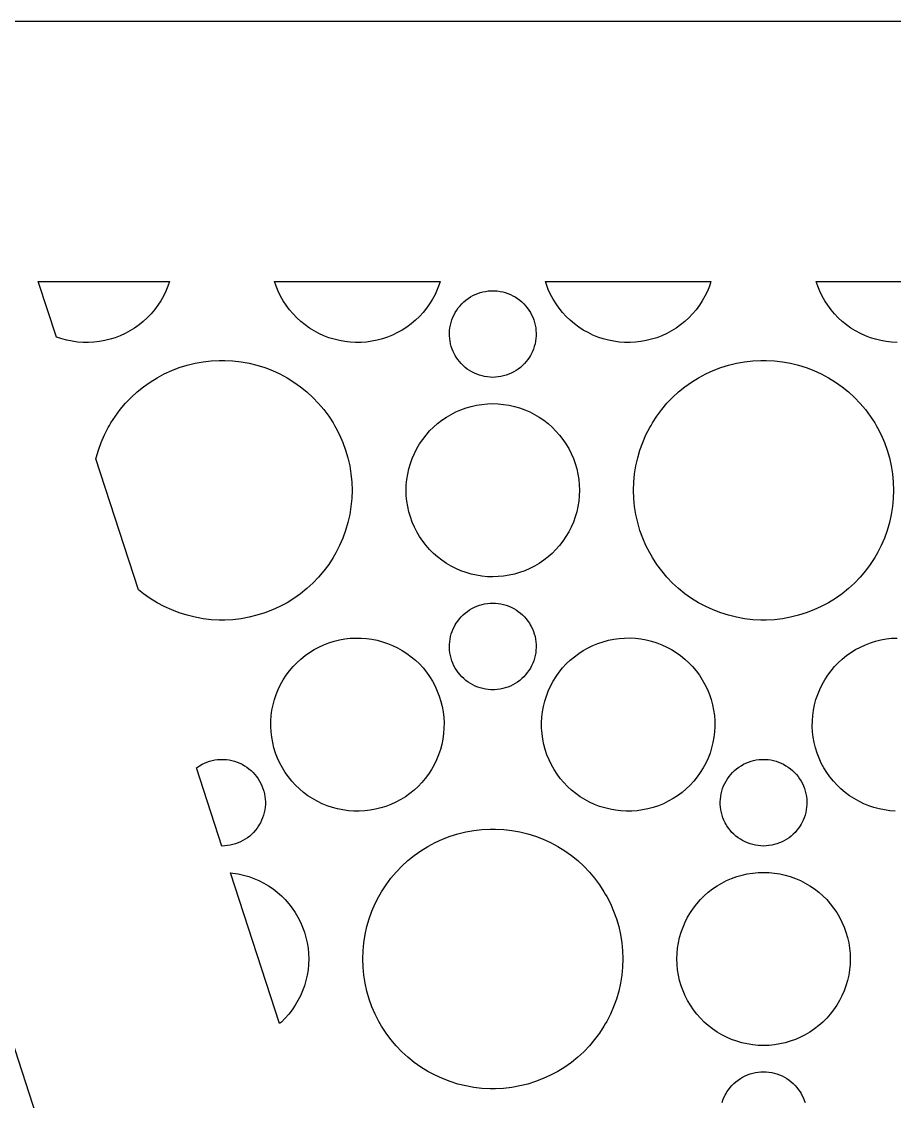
# Model space of a CAD drawing. Header units: metres. Extents: x 20 to 1108, y 20 to 485.
# Drawn here: x 113.9 to 154.19, y 200.94 to 250.83 of the extents above; entities that cross this region are included whole.
import ezdxf

# ---------------------------------------------------------------- set-up
doc = ezdxf.new("R2010")
doc.units = ezdxf.units.M

msp = doc.modelspace()

# ---------------------------------------------------------------- linework, layer by layer
for p, q in [((248.154, 250.826), (98.1544, 250.826)), ((98.1544, 250.826), (173.154, 20.0001)), ((115.507, 236.254), (114.671, 238.826)), ((114.671, 238.826), (120.728, 238.826)), ((120.653, 238.608), (120.56, 238.375)), ((120.728, 238.826), (120.653, 238.608)), ((125.655, 238.608), (125.581, 238.826)), ((125.581, 238.826), (133.226, 238.826)), ((125.749, 238.375), (125.655, 238.608)), ((133.092, 238.452), (132.988, 238.224)), ((133.182, 238.685), (133.092, 238.452)), ((133.226, 238.826), (133.182, 238.685)), ((138.127, 238.685), (138.083, 238.826)), ((138.083, 238.826), (145.728, 238.826)), ((138.217, 238.452), (138.127, 238.685)), ((138.32, 238.224), (138.217, 238.452)), ((145.653, 238.608), (145.56, 238.375)), ((145.728, 238.826), (145.653, 238.608)), ((150.655, 238.608), (150.581, 238.826)), ((150.581, 238.826), (158.226, 238.826)), ((150.749, 238.375), (150.655, 238.608)), ((120.449, 238.148), (120.326, 237.93)), ((120.56, 238.375), (120.449, 238.148)), ((125.859, 238.148), (125.749, 238.375)), ((125.983, 237.93), (125.859, 238.148)), ((132.87, 238.005), (132.735, 237.786)), ((132.988, 238.224), (132.87, 238.005)), ((134.316, 237.879), (134.411, 237.96)), ((134.411, 237.96), (134.514, 238.035)), ((134.514, 238.035), (134.619, 238.104)), ((134.619, 238.104), (134.729, 238.166)), ((134.729, 238.166), (134.84, 238.22)), ((134.84, 238.22), (134.958, 238.268)), ((134.958, 238.268), (135.077, 238.308)), ((135.077, 238.308), (135.197, 238.34)), ((135.197, 238.34), (135.32, 238.364)), ((135.32, 238.364), (135.446, 238.382)), ((135.446, 238.382), (135.57, 238.391)), ((135.57, 238.391), (135.654, 238.392)), ((135.654, 238.392), (135.738, 238.392)), ((135.738, 238.392), (135.862, 238.382)), ((135.862, 238.382), (135.988, 238.364)), ((135.988, 238.364), (136.111, 238.34)), ((136.111, 238.34), (136.232, 238.308)), ((136.232, 238.308), (136.351, 238.268)), ((136.351, 238.268), (136.469, 238.22)), ((136.469, 238.22), (136.582, 238.165)), ((136.582, 238.165), (136.69, 238.104)), ((136.69, 238.104), (136.796, 238.035)), ((136.796, 238.035), (136.898, 237.96)), ((136.898, 237.96), (136.993, 237.879)), ((138.439, 238.005), (138.32, 238.224)), ((138.573, 237.786), (138.439, 238.005)), ((145.449, 238.148), (145.326, 237.93)), ((145.56, 238.375), (145.449, 238.148)), ((150.859, 238.148), (150.749, 238.375)), ((150.983, 237.93), (150.859, 238.148)), ((120.038, 237.516), (119.878, 237.325)), ((120.19, 237.719), (120.038, 237.516)), ((120.326, 237.93), (120.19, 237.719)), ((126.119, 237.719), (125.983, 237.93)), ((126.271, 237.516), (126.119, 237.719)), ((126.431, 237.325), (126.271, 237.516)), ((132.59, 237.583), (132.432, 237.387)), ((132.735, 237.786), (132.59, 237.583)), ((133.921, 237.391), (133.989, 237.5)), ((133.989, 237.5), (134.062, 237.603)), ((134.062, 237.603), (134.141, 237.7)), ((134.141, 237.7), (134.226, 237.793)), ((134.226, 237.793), (134.316, 237.879)), ((136.993, 237.879), (137.084, 237.792)), ((137.084, 237.792), (137.168, 237.7)), ((137.168, 237.7), (137.247, 237.602)), ((137.247, 237.602), (137.319, 237.5)), ((137.319, 237.5), (137.388, 237.391)), ((138.719, 237.583), (138.573, 237.786)), ((138.877, 237.387), (138.719, 237.583)), ((145.038, 237.516), (144.878, 237.325)), ((145.19, 237.719), (145.038, 237.516)), ((145.326, 237.93), (145.19, 237.719)), ((151.119, 237.719), (150.983, 237.93)), ((151.271, 237.516), (151.119, 237.719)), ((151.431, 237.325), (151.271, 237.516)), ((119.519, 236.973), (119.322, 236.815)), ((119.704, 237.144), (119.519, 236.973)), ((119.878, 237.325), (119.704, 237.144)), ((126.605, 237.144), (126.431, 237.325)), ((126.79, 236.973), (126.605, 237.144)), ((126.986, 236.815), (126.79, 236.973)), ((132.081, 237.028), (131.89, 236.866)), ((132.263, 237.203), (132.081, 237.028)), ((132.432, 237.387), (132.263, 237.203)), ((133.728, 236.932), (133.766, 237.051)), ((133.766, 237.051), (133.811, 237.168)), ((133.811, 237.168), (133.863, 237.282)), ((133.863, 237.282), (133.921, 237.391)), ((137.388, 237.391), (137.446, 237.281)), ((137.446, 237.281), (137.498, 237.166)), ((137.498, 237.166), (137.543, 237.051)), ((137.543, 237.051), (137.581, 236.93)), ((139.046, 237.203), (138.877, 237.387)), ((139.228, 237.028), (139.046, 237.203)), ((139.419, 236.866), (139.228, 237.028)), ((144.519, 236.973), (144.322, 236.815)), ((144.704, 237.144), (144.519, 236.973)), ((144.878, 237.325), (144.704, 237.144)), ((151.605, 237.144), (151.431, 237.325)), ((151.79, 236.973), (151.605, 237.144)), ((151.986, 236.815), (151.79, 236.973)), ((118.903, 236.536), (118.685, 236.419)), ((119.118, 236.67), (118.903, 236.536)), ((119.322, 236.815), (119.118, 236.67)), ((127.191, 236.669), (126.986, 236.815)), ((127.405, 236.536), (127.191, 236.669)), ((127.624, 236.419), (127.405, 236.536)), ((131.258, 236.457), (131.031, 236.347)), ((131.476, 236.579), (131.258, 236.457)), ((131.687, 236.717), (131.476, 236.579)), ((131.89, 236.866), (131.687, 236.717)), ((133.654, 236.436), (133.661, 236.56)), ((133.661, 236.56), (133.675, 236.684)), ((133.675, 236.684), (133.697, 236.809)), ((133.697, 236.809), (133.728, 236.932)), ((137.581, 236.93), (137.611, 236.808)), ((137.611, 236.808), (137.634, 236.684)), ((137.634, 236.684), (137.648, 236.559)), ((137.648, 236.559), (137.654, 236.436)), ((139.622, 236.717), (139.419, 236.866)), ((139.833, 236.579), (139.622, 236.717)), ((140.051, 236.457), (139.833, 236.579)), ((140.277, 236.347), (140.051, 236.457)), ((143.903, 236.536), (143.685, 236.419)), ((144.118, 236.67), (143.903, 236.536)), ((144.322, 236.815), (144.118, 236.67)), ((152.191, 236.669), (151.986, 236.815)), ((152.405, 236.536), (152.191, 236.669)), ((152.624, 236.419), (152.405, 236.536)), ((115.511, 236.252), (115.507, 236.254)), ((115.75, 236.172), (115.511, 236.252)), ((115.99, 236.107), (115.75, 236.172)), ((116.237, 236.057), (115.99, 236.107)), ((116.487, 236.023), (116.237, 236.057)), ((116.736, 236.004), (116.487, 236.023)), ((116.989, 236.002), (116.736, 236.004)), ((117.239, 236.016), (116.989, 236.002)), ((117.49, 236.044), (117.239, 236.016)), ((117.735, 236.088), (117.49, 236.044)), ((117.982, 236.149), (117.735, 236.088)), ((118.222, 236.224), (117.982, 236.149)), ((118.454, 236.314), (118.222, 236.224)), ((118.685, 236.419), (118.454, 236.314)), ((127.855, 236.314), (127.624, 236.419)), ((128.087, 236.224), (127.855, 236.314)), ((128.327, 236.149), (128.087, 236.224)), ((128.573, 236.089), (128.327, 236.149)), ((128.818, 236.044), (128.573, 236.089)), ((129.069, 236.016), (128.818, 236.044)), ((129.319, 236.002), (129.069, 236.016)), ((129.572, 236.005), (129.319, 236.002)), ((129.821, 236.023), (129.572, 236.005)), ((130.071, 236.057), (129.821, 236.023)), ((130.318, 236.107), (130.071, 236.057)), ((130.559, 236.172), (130.318, 236.107)), ((130.798, 236.252), (130.559, 236.172)), ((131.031, 236.347), (130.798, 236.252)), ((133.655, 236.308), (133.654, 236.436)), ((133.665, 236.185), (133.655, 236.308)), ((133.682, 236.06), (133.665, 236.185)), ((133.706, 235.937), (133.682, 236.06)), ((137.627, 236.06), (137.603, 235.937)), ((137.644, 236.185), (137.627, 236.06)), ((137.653, 236.308), (137.644, 236.185)), ((137.654, 236.436), (137.653, 236.308)), ((140.511, 236.252), (140.277, 236.347)), ((140.75, 236.172), (140.511, 236.252)), ((140.99, 236.107), (140.75, 236.172)), ((141.237, 236.057), (140.99, 236.107)), ((141.487, 236.023), (141.237, 236.057)), ((141.736, 236.004), (141.487, 236.023)), ((141.989, 236.002), (141.736, 236.004)), ((142.239, 236.016), (141.989, 236.002)), ((142.49, 236.044), (142.239, 236.016)), ((142.735, 236.088), (142.49, 236.044)), ((142.982, 236.149), (142.735, 236.088)), ((143.222, 236.224), (142.982, 236.149)), ((143.454, 236.314), (143.222, 236.224)), ((143.685, 236.419), (143.454, 236.314)), ((152.855, 236.314), (152.624, 236.419)), ((153.087, 236.224), (152.855, 236.314)), ((153.327, 236.149), (153.087, 236.224)), ((153.573, 236.089), (153.327, 236.149)), ((153.818, 236.044), (153.573, 236.089)), ((154.069, 236.016), (153.818, 236.044)), ((154.319, 236.002), (154.069, 236.016)), ((133.739, 235.816), (133.706, 235.937)), ((133.779, 235.696), (133.739, 235.816)), ((133.826, 235.58), (133.779, 235.696)), ((133.882, 235.466), (133.826, 235.58)), ((133.923, 235.394), (133.882, 235.466)), ((137.427, 235.466), (137.387, 235.394)), ((137.483, 235.58), (137.427, 235.466)), ((137.529, 235.696), (137.483, 235.58)), ((137.569, 235.816), (137.529, 235.696)), ((137.603, 235.937), (137.569, 235.816)), ((121.181, 234.842), (121.542, 234.954)), ((121.542, 234.954), (121.906, 235.044)), ((121.906, 235.044), (122.278, 235.111)), ((122.278, 235.111), (122.653, 235.154)), ((122.653, 235.154), (123.028, 235.174)), ((123.028, 235.174), (123.154, 235.173)), ((123.154, 235.173), (123.28, 235.175)), ((123.28, 235.175), (123.656, 235.154)), ((123.656, 235.154), (124.03, 235.111)), ((124.03, 235.111), (124.402, 235.044)), ((124.402, 235.044), (124.767, 234.954)), ((124.767, 234.954), (125.128, 234.842)), ((133.965, 235.321), (133.923, 235.394)), ((134.036, 235.217), (133.965, 235.321)), ((134.113, 235.117), (134.036, 235.217)), ((134.195, 235.024), (134.113, 235.117)), ((134.284, 234.935), (134.195, 235.024)), ((137.113, 235.024), (137.025, 234.935)), ((137.195, 235.117), (137.113, 235.024)), ((137.273, 235.217), (137.195, 235.117)), ((137.344, 235.321), (137.273, 235.217)), ((137.387, 235.394), (137.344, 235.321)), ((146.181, 234.842), (146.542, 234.954)), ((146.542, 234.954), (146.906, 235.044)), ((146.906, 235.044), (147.278, 235.111)), ((147.278, 235.111), (147.653, 235.154)), ((147.653, 235.154), (148.028, 235.174)), ((148.028, 235.174), (148.154, 235.173)), ((148.154, 235.173), (148.28, 235.175)), ((148.28, 235.175), (148.656, 235.154)), ((148.656, 235.154), (149.03, 235.111)), ((149.03, 235.111), (149.402, 235.044)), ((149.402, 235.044), (149.767, 234.954)), ((149.767, 234.954), (150.128, 234.842)), ((120.155, 234.372), (120.487, 234.55)), ((120.487, 234.55), (120.83, 234.706)), ((120.83, 234.706), (121.181, 234.842)), ((125.128, 234.842), (125.479, 234.706)), ((125.479, 234.706), (125.822, 234.549)), ((125.822, 234.549), (126.153, 234.372)), ((134.379, 234.852), (134.284, 234.935)), ((134.478, 234.776), (134.379, 234.852)), ((134.583, 234.703), (134.478, 234.776)), ((134.69, 234.641), (134.583, 234.703)), ((134.802, 234.583), (134.69, 234.641)), ((134.917, 234.533), (134.802, 234.583)), ((135.037, 234.49), (134.917, 234.533)), ((135.157, 234.455), (135.037, 234.49)), ((135.278, 234.429), (135.157, 234.455)), ((136.151, 234.455), (136.03, 234.429)), ((136.272, 234.49), (136.151, 234.455)), ((136.392, 234.533), (136.272, 234.49)), ((136.507, 234.583), (136.392, 234.533)), ((136.619, 234.641), (136.507, 234.583)), ((136.726, 234.703), (136.619, 234.641)), ((136.831, 234.776), (136.726, 234.703)), ((136.93, 234.852), (136.831, 234.776)), ((137.025, 234.935), (136.93, 234.852)), ((145.155, 234.372), (145.487, 234.55)), ((145.487, 234.55), (145.83, 234.706)), ((145.83, 234.706), (146.181, 234.842)), ((150.128, 234.842), (150.479, 234.706)), ((150.479, 234.706), (150.822, 234.549)), ((150.822, 234.549), (151.153, 234.372)), ((119.233, 233.717), (119.527, 233.955)), ((119.527, 233.955), (119.834, 234.173)), ((119.834, 234.173), (120.155, 234.372)), ((126.153, 234.372), (126.475, 234.173)), ((126.475, 234.173), (126.781, 233.955)), ((126.781, 233.955), (127.075, 233.717)), ((135.404, 234.408), (135.278, 234.429)), ((135.529, 234.397), (135.404, 234.408)), ((135.654, 234.392), (135.529, 234.397)), ((135.779, 234.397), (135.654, 234.392)), ((135.904, 234.408), (135.779, 234.397)), ((136.03, 234.429), (135.904, 234.408)), ((144.233, 233.717), (144.527, 233.955)), ((144.527, 233.955), (144.834, 234.173)), ((144.834, 234.173), (145.155, 234.372)), ((151.153, 234.372), (151.475, 234.173)), ((151.475, 234.173), (151.781, 233.955)), ((151.781, 233.955), (152.075, 233.717)), ((118.696, 233.192), (118.957, 233.463)), ((118.957, 233.463), (119.233, 233.717)), ((127.075, 233.717), (127.353, 233.462)), ((127.353, 233.462), (127.613, 233.191)), ((143.696, 233.192), (143.957, 233.463)), ((143.957, 233.463), (144.233, 233.717)), ((152.075, 233.717), (152.353, 233.462)), ((152.353, 233.462), (152.613, 233.191)), ((118.453, 232.903), (118.696, 233.192)), ((127.613, 233.191), (127.856, 232.903)), ((134.181, 232.895), (134.419, 232.98)), ((134.419, 232.98), (134.66, 233.051)), ((134.66, 233.051), (134.904, 233.105)), ((134.904, 233.105), (135.153, 233.145)), ((135.153, 233.145), (135.402, 233.168)), ((135.402, 233.168), (135.654, 233.176)), ((135.654, 233.176), (135.906, 233.168)), ((135.906, 233.168), (136.155, 233.145)), ((136.155, 233.145), (136.404, 233.105)), ((136.404, 233.105), (136.649, 233.051)), ((136.649, 233.051), (136.89, 232.98)), ((136.89, 232.98), (137.128, 232.895)), ((143.453, 232.903), (143.696, 233.192)), ((152.613, 233.191), (152.856, 232.903)), ((118.023, 232.283), (118.229, 232.601)), ((118.229, 232.601), (118.453, 232.903)), ((127.856, 232.903), (128.081, 232.6)), ((128.081, 232.6), (128.286, 232.283)), ((133.304, 232.412), (133.512, 232.554)), ((133.512, 232.554), (133.727, 232.681)), ((133.727, 232.681), (133.95, 232.795)), ((133.95, 232.795), (134.181, 232.895)), ((137.128, 232.895), (137.358, 232.795)), ((137.358, 232.795), (137.582, 232.681)), ((137.582, 232.681), (137.797, 232.554)), ((137.797, 232.554), (138.007, 232.411)), ((143.023, 232.283), (143.229, 232.601)), ((143.229, 232.601), (143.453, 232.903)), ((152.856, 232.903), (153.081, 232.6)), ((153.081, 232.6), (153.286, 232.283)), ((117.726, 231.732), (117.897, 232.068)), ((117.897, 232.068), (117.961, 232.175)), ((117.961, 232.175), (118.023, 232.283)), ((128.286, 232.283), (128.348, 232.175)), ((128.348, 232.175), (128.412, 232.066)), ((128.412, 232.066), (128.583, 231.73)), ((132.738, 231.914), (132.916, 232.092)), ((132.916, 232.092), (133.104, 232.258)), ((133.104, 232.258), (133.304, 232.412)), ((138.007, 232.411), (138.205, 232.257)), ((138.205, 232.257), (138.394, 232.091)), ((138.394, 232.091), (138.571, 231.913)), ((142.726, 231.732), (142.897, 232.068)), ((142.897, 232.068), (142.961, 232.175)), ((142.961, 232.175), (143.023, 232.283)), ((153.286, 232.283), (153.348, 232.175)), ((153.348, 232.175), (153.412, 232.066)), ((153.412, 232.066), (153.583, 231.73)), ((117.576, 231.386), (117.726, 231.732)), ((128.583, 231.73), (128.733, 231.386)), ((132.276, 231.318), (132.418, 231.527)), ((132.418, 231.527), (132.573, 231.726)), ((132.573, 231.726), (132.738, 231.914)), ((138.571, 231.913), (138.736, 231.726)), ((138.736, 231.726), (138.891, 231.526)), ((138.891, 231.526), (139.032, 231.318)), ((142.576, 231.386), (142.726, 231.732)), ((153.583, 231.73), (153.733, 231.386)), ((117.343, 230.669), (117.448, 231.03)), ((117.448, 231.03), (117.576, 231.386)), ((128.733, 231.386), (128.86, 231.029)), ((128.86, 231.029), (128.966, 230.667)), ((132.035, 230.88), (132.15, 231.104)), ((132.15, 231.104), (132.276, 231.318)), ((139.032, 231.318), (139.16, 231.103)), ((139.16, 231.103), (139.275, 230.878)), ((142.343, 230.669), (142.448, 231.03)), ((142.448, 231.03), (142.576, 231.386)), ((153.733, 231.386), (153.86, 231.029)), ((153.86, 231.029), (153.966, 230.667)), ((117.334, 230.629), (117.343, 230.669)), ((119.3, 224.581), (117.334, 230.629)), ((128.966, 230.667), (129.048, 230.299)), ((131.851, 230.412), (131.936, 230.65)), ((131.936, 230.65), (132.035, 230.88)), ((139.275, 230.878), (139.373, 230.65)), ((139.373, 230.65), (139.459, 230.411)), ((142.261, 230.301), (142.343, 230.669)), ((153.966, 230.667), (154.048, 230.299)), ((129.048, 230.299), (129.107, 229.927)), ((131.726, 229.926), (131.779, 230.171)), ((131.779, 230.171), (131.851, 230.412)), ((139.459, 230.411), (139.529, 230.17)), ((139.529, 230.17), (139.584, 229.924)), ((142.202, 229.927), (142.261, 230.301)), ((154.048, 230.299), (154.107, 229.927)), ((129.107, 229.927), (129.142, 229.553)), ((129.142, 229.553), (129.154, 229.175)), ((131.662, 229.428), (131.686, 229.677)), ((131.686, 229.677), (131.726, 229.926)), ((139.584, 229.924), (139.623, 229.677)), ((139.623, 229.677), (139.647, 229.428)), ((142.154, 229.177), (142.166, 229.553)), ((142.166, 229.553), (142.202, 229.927)), ((154.107, 229.927), (154.142, 229.553)), ((154.142, 229.553), (154.154, 229.175)), ((129.154, 229.175), (129.143, 228.799)), ((131.654, 229.177), (131.662, 229.428)), ((131.662, 228.924), (131.654, 229.177)), ((139.647, 229.428), (139.654, 229.175)), ((139.654, 229.175), (139.647, 228.924)), ((142.167, 228.799), (142.154, 229.177)), ((154.154, 229.175), (154.143, 228.799)), ((129.143, 228.799), (129.107, 228.425)), ((131.686, 228.676), (131.662, 228.924)), ((131.725, 228.428), (131.686, 228.676)), ((139.623, 228.676), (139.584, 228.428)), ((139.647, 228.924), (139.623, 228.676)), ((142.202, 228.425), (142.167, 228.799)), ((154.143, 228.799), (154.107, 228.425)), ((129.048, 228.053), (128.966, 227.685)), ((129.107, 228.425), (129.048, 228.053)), ((131.779, 228.183), (131.725, 228.428)), ((131.85, 227.941), (131.779, 228.183)), ((139.529, 228.183), (139.459, 227.941)), ((139.584, 228.428), (139.529, 228.183)), ((142.261, 228.053), (142.202, 228.425)), ((142.343, 227.685), (142.261, 228.053)), ((154.048, 228.053), (153.966, 227.685)), ((154.107, 228.425), (154.048, 228.053)), ((128.966, 227.685), (128.86, 227.322)), ((131.936, 227.702), (131.85, 227.941)), ((132.034, 227.474), (131.936, 227.702)), ((132.149, 227.249), (132.034, 227.474)), ((139.275, 227.474), (139.16, 227.249)), ((139.373, 227.702), (139.275, 227.474)), ((139.459, 227.941), (139.373, 227.702)), ((142.448, 227.322), (142.343, 227.685)), ((153.966, 227.685), (153.86, 227.322)), ((128.733, 226.967), (128.583, 226.622)), ((128.86, 227.322), (128.733, 226.967)), ((132.276, 227.033), (132.149, 227.249)), ((132.418, 226.825), (132.276, 227.033)), ((139.032, 227.033), (138.891, 226.825)), ((139.16, 227.249), (139.032, 227.033)), ((142.576, 226.967), (142.448, 227.322)), ((142.726, 226.622), (142.576, 226.967)), ((153.733, 226.967), (153.583, 226.622)), ((153.86, 227.322), (153.733, 226.967)), ((128.583, 226.622), (128.412, 226.286)), ((132.572, 226.626), (132.418, 226.825)), ((132.737, 226.439), (132.572, 226.626)), ((138.736, 226.626), (138.571, 226.439)), ((138.891, 226.825), (138.736, 226.626)), ((142.897, 226.286), (142.726, 226.622)), ((153.583, 226.622), (153.412, 226.286)), ((128.286, 226.068), (128.081, 225.753)), ((128.348, 226.178), (128.286, 226.068)), ((128.412, 226.286), (128.348, 226.178)), ((132.915, 226.261), (132.737, 226.439)), ((133.104, 226.095), (132.915, 226.261)), ((133.302, 225.941), (133.104, 226.095)), ((138.205, 226.095), (138.007, 225.941)), ((138.394, 226.261), (138.205, 226.095)), ((138.571, 226.439), (138.394, 226.261)), ((142.961, 226.177), (142.897, 226.286)), ((143.023, 226.068), (142.961, 226.177)), ((143.228, 225.753), (143.023, 226.068)), ((153.286, 226.068), (153.081, 225.753)), ((153.348, 226.178), (153.286, 226.068)), ((153.412, 226.286), (153.348, 226.178)), ((128.081, 225.753), (127.856, 225.448)), ((133.512, 225.799), (133.302, 225.941)), ((133.727, 225.671), (133.512, 225.799)), ((133.95, 225.558), (133.727, 225.671)), ((134.181, 225.457), (133.95, 225.558)), ((137.358, 225.558), (137.128, 225.457)), ((137.582, 225.671), (137.358, 225.558)), ((137.797, 225.799), (137.582, 225.671)), ((138.007, 225.941), (137.797, 225.799)), ((143.453, 225.448), (143.228, 225.753)), ((153.081, 225.753), (152.856, 225.448)), ((127.613, 225.162), (127.353, 224.89)), ((127.856, 225.448), (127.613, 225.162)), ((134.419, 225.372), (134.181, 225.457)), ((134.659, 225.302), (134.419, 225.372)), ((134.904, 225.247), (134.659, 225.302)), ((135.153, 225.207), (134.904, 225.247)), ((135.402, 225.184), (135.153, 225.207)), ((135.654, 225.176), (135.402, 225.184)), ((135.906, 225.185), (135.654, 225.176)), ((136.155, 225.207), (135.906, 225.185)), ((136.404, 225.247), (136.155, 225.207)), ((136.65, 225.302), (136.404, 225.247)), ((136.89, 225.372), (136.65, 225.302)), ((137.128, 225.457), (136.89, 225.372)), ((143.695, 225.162), (143.453, 225.448)), ((143.956, 224.89), (143.695, 225.162)), ((152.613, 225.162), (152.353, 224.89)), ((152.856, 225.448), (152.613, 225.162)), ((119.527, 224.397), (119.3, 224.581)), ((127.075, 224.635), (126.781, 224.397)), ((127.353, 224.89), (127.075, 224.635)), ((144.233, 224.635), (143.956, 224.89)), ((144.527, 224.397), (144.233, 224.635)), ((152.075, 224.635), (151.781, 224.397)), ((152.353, 224.89), (152.075, 224.635)), ((119.834, 224.179), (119.527, 224.397)), ((120.155, 223.98), (119.834, 224.179)), ((120.486, 223.803), (120.155, 223.98)), ((126.153, 223.98), (125.822, 223.803)), ((126.475, 224.179), (126.153, 223.98)), ((126.781, 224.397), (126.475, 224.179)), ((144.834, 224.179), (144.527, 224.397)), ((145.155, 223.98), (144.834, 224.179)), ((145.486, 223.803), (145.155, 223.98)), ((151.153, 223.98), (150.822, 223.803)), ((151.475, 224.179), (151.153, 223.98)), ((151.781, 224.397), (151.475, 224.179)), ((120.83, 223.646), (120.486, 223.803)), ((121.181, 223.511), (120.83, 223.646)), ((121.542, 223.398), (121.181, 223.511)), ((125.128, 223.511), (124.767, 223.398)), ((125.479, 223.646), (125.128, 223.511)), ((125.822, 223.803), (125.479, 223.646)), ((134.285, 223.418), (134.379, 223.5)), ((134.379, 223.5), (134.479, 223.577)), ((134.479, 223.577), (134.583, 223.649)), ((134.583, 223.649), (134.69, 223.711)), ((134.69, 223.711), (134.802, 223.769)), ((134.802, 223.769), (134.917, 223.818)), ((134.917, 223.818), (135.037, 223.861)), ((135.037, 223.861), (135.157, 223.897)), ((135.157, 223.897), (135.278, 223.924)), ((135.278, 223.924), (135.404, 223.943)), ((135.404, 223.943), (135.529, 223.955)), ((135.529, 223.955), (135.654, 223.96)), ((135.654, 223.96), (135.779, 223.955)), ((135.779, 223.955), (135.904, 223.943)), ((135.904, 223.943), (136.03, 223.924)), ((136.03, 223.924), (136.151, 223.897)), ((136.151, 223.897), (136.272, 223.861)), ((136.272, 223.861), (136.392, 223.818)), ((136.392, 223.818), (136.507, 223.769)), ((136.507, 223.769), (136.619, 223.711)), ((136.619, 223.711), (136.726, 223.649)), ((136.726, 223.649), (136.831, 223.577)), ((136.831, 223.577), (136.93, 223.5)), ((136.93, 223.5), (137.025, 223.417)), ((145.83, 223.646), (145.486, 223.803)), ((146.181, 223.511), (145.83, 223.646)), ((146.542, 223.398), (146.181, 223.511)), ((150.128, 223.511), (149.767, 223.398)), ((150.479, 223.646), (150.128, 223.511)), ((150.822, 223.803), (150.479, 223.646)), ((121.906, 223.308), (121.542, 223.398)), ((122.278, 223.24), (121.906, 223.308)), ((122.652, 223.197), (122.278, 223.24)), ((123.028, 223.178), (122.652, 223.197)), ((123.154, 223.179), (123.028, 223.178)), ((123.28, 223.178), (123.154, 223.179)), ((123.655, 223.197), (123.28, 223.178)), ((124.03, 223.24), (123.655, 223.197)), ((124.402, 223.308), (124.03, 223.24)), ((124.767, 223.398), (124.402, 223.308)), ((133.922, 222.958), (133.966, 223.031)), ((133.966, 223.031), (134.036, 223.136)), ((134.036, 223.136), (134.114, 223.235)), ((134.114, 223.235), (134.196, 223.329)), ((134.196, 223.329), (134.285, 223.418)), ((137.025, 223.417), (137.113, 223.328)), ((137.113, 223.328), (137.195, 223.235)), ((137.195, 223.235), (137.273, 223.135)), ((137.273, 223.135), (137.344, 223.03)), ((137.344, 223.03), (137.386, 222.959)), ((146.906, 223.308), (146.542, 223.398)), ((147.278, 223.24), (146.906, 223.308)), ((147.652, 223.197), (147.278, 223.24)), ((148.028, 223.178), (147.652, 223.197)), ((148.154, 223.179), (148.028, 223.178)), ((148.28, 223.178), (148.154, 223.179)), ((148.655, 223.197), (148.28, 223.178)), ((149.03, 223.24), (148.655, 223.197)), ((149.402, 223.308), (149.03, 223.24)), ((149.767, 223.398), (149.402, 223.308)), ((133.707, 222.417), (133.739, 222.538)), ((133.739, 222.538), (133.779, 222.655)), ((133.779, 222.655), (133.827, 222.774)), ((133.827, 222.774), (133.882, 222.886)), ((133.882, 222.886), (133.922, 222.958)), ((137.386, 222.959), (137.427, 222.886)), ((137.427, 222.886), (137.483, 222.772)), ((137.483, 222.772), (137.529, 222.655)), ((137.529, 222.655), (137.569, 222.536)), ((137.569, 222.536), (137.603, 222.415)), ((127.626, 221.934), (127.855, 222.038)), ((127.855, 222.038), (128.087, 222.128)), ((128.087, 222.128), (128.327, 222.203)), ((128.327, 222.203), (128.573, 222.264)), ((128.573, 222.264), (128.818, 222.308)), ((128.818, 222.308), (129.069, 222.337)), ((129.069, 222.337), (129.319, 222.35)), ((129.319, 222.35), (129.572, 222.348)), ((129.572, 222.348), (129.821, 222.329)), ((129.821, 222.329), (130.071, 222.295)), ((130.071, 222.295), (130.318, 222.245)), ((130.318, 222.245), (130.56, 222.18)), ((130.56, 222.18), (130.798, 222.1)), ((130.798, 222.1), (131.031, 222.005)), ((131.031, 222.005), (131.258, 221.896)), ((133.654, 221.916), (133.655, 222.044)), ((133.655, 222.044), (133.665, 222.167)), ((133.665, 222.167), (133.682, 222.293)), ((133.682, 222.293), (133.707, 222.417)), ((137.603, 222.415), (137.627, 222.292)), ((137.627, 222.292), (137.644, 222.167)), ((137.644, 222.167), (137.653, 222.044)), ((137.653, 222.044), (137.654, 221.916)), ((140.051, 221.896), (140.277, 222.005)), ((140.277, 222.005), (140.511, 222.1)), ((140.511, 222.1), (140.749, 222.18)), ((140.749, 222.18), (140.99, 222.245)), ((140.99, 222.245), (141.237, 222.295)), ((141.237, 222.295), (141.487, 222.329)), ((141.487, 222.329), (141.736, 222.348)), ((141.736, 222.348), (141.989, 222.351)), ((141.989, 222.351), (142.239, 222.337)), ((142.239, 222.337), (142.49, 222.308)), ((142.49, 222.308), (142.735, 222.264)), ((142.735, 222.264), (142.982, 222.203)), ((142.982, 222.203), (143.222, 222.128)), ((143.222, 222.128), (143.454, 222.038)), ((143.454, 222.038), (143.685, 221.934)), ((152.626, 221.934), (152.855, 222.038)), ((152.855, 222.038), (153.087, 222.128)), ((153.087, 222.128), (153.327, 222.203)), ((153.327, 222.203), (153.573, 222.264)), ((153.573, 222.264), (153.818, 222.308)), ((153.818, 222.308), (154.069, 222.337)), ((154.069, 222.337), (154.319, 222.35)), ((126.79, 221.379), (126.986, 221.538)), ((126.986, 221.538), (127.191, 221.683)), ((127.191, 221.683), (127.405, 221.816)), ((127.405, 221.816), (127.626, 221.934)), ((131.258, 221.896), (131.476, 221.773)), ((131.476, 221.773), (131.687, 221.635)), ((131.687, 221.635), (131.89, 221.485)), ((131.89, 221.485), (132.081, 221.323)), ((133.661, 221.793), (133.654, 221.916)), ((133.675, 221.668), (133.661, 221.793)), ((133.697, 221.544), (133.675, 221.668)), ((133.728, 221.422), (133.697, 221.544)), ((137.611, 221.544), (137.581, 221.422)), ((137.634, 221.668), (137.611, 221.544)), ((137.648, 221.792), (137.634, 221.668)), ((137.654, 221.916), (137.648, 221.792)), ((139.228, 221.323), (139.419, 221.485)), ((139.419, 221.485), (139.623, 221.636)), ((139.623, 221.636), (139.833, 221.773)), ((139.833, 221.773), (140.051, 221.896)), ((143.685, 221.934), (143.903, 221.816)), ((143.903, 221.816), (144.118, 221.683)), ((144.118, 221.683), (144.322, 221.538)), ((144.322, 221.538), (144.519, 221.379)), ((151.79, 221.379), (151.986, 221.538)), ((151.986, 221.538), (152.191, 221.683)), ((152.191, 221.683), (152.405, 221.816)), ((152.405, 221.816), (152.626, 221.934)), ((126.271, 220.836), (126.432, 221.028)), ((126.432, 221.028), (126.606, 221.21)), ((126.606, 221.21), (126.79, 221.379)), ((132.081, 221.323), (132.263, 221.15)), ((132.263, 221.15), (132.432, 220.965)), ((133.766, 221.301), (133.728, 221.422)), ((133.811, 221.186), (133.766, 221.301)), ((133.862, 221.07), (133.811, 221.186)), ((133.922, 220.958), (133.862, 221.07)), ((137.446, 221.07), (137.387, 220.958)), ((137.498, 221.186), (137.446, 221.07)), ((137.543, 221.301), (137.498, 221.186)), ((137.581, 221.422), (137.543, 221.301)), ((138.877, 220.965), (139.047, 221.151)), ((139.047, 221.151), (139.228, 221.323)), ((144.519, 221.379), (144.704, 221.208)), ((144.704, 221.208), (144.878, 221.027)), ((144.878, 221.027), (145.038, 220.836)), ((151.271, 220.836), (151.432, 221.028)), ((151.432, 221.028), (151.606, 221.21)), ((151.606, 221.21), (151.79, 221.379)), ((125.983, 220.422), (126.12, 220.634)), ((126.12, 220.634), (126.271, 220.836)), ((132.432, 220.965), (132.59, 220.77)), ((132.59, 220.77), (132.735, 220.566)), ((132.735, 220.566), (132.869, 220.35)), ((133.989, 220.852), (133.922, 220.958)), ((134.062, 220.75), (133.989, 220.852)), ((134.141, 220.651), (134.062, 220.75)), ((134.225, 220.56), (134.141, 220.651)), ((134.316, 220.473), (134.225, 220.56)), ((137.084, 220.56), (136.993, 220.473)), ((137.168, 220.651), (137.084, 220.56)), ((137.247, 220.75), (137.168, 220.651)), ((137.319, 220.852), (137.247, 220.75)), ((137.387, 220.958), (137.319, 220.852)), ((138.44, 220.35), (138.573, 220.566)), ((138.573, 220.566), (138.719, 220.771)), ((138.719, 220.771), (138.877, 220.965)), ((145.038, 220.836), (145.19, 220.633)), ((145.19, 220.633), (145.326, 220.422)), ((150.983, 220.422), (151.12, 220.634)), ((151.12, 220.634), (151.271, 220.836)), ((125.75, 219.979), (125.859, 220.204)), ((125.859, 220.204), (125.983, 220.422)), ((132.869, 220.35), (132.988, 220.128)), ((132.988, 220.128), (133.092, 219.9)), ((134.411, 220.392), (134.316, 220.473)), ((134.513, 220.317), (134.411, 220.392)), ((134.619, 220.248), (134.513, 220.317)), ((134.727, 220.187), (134.619, 220.248)), ((134.84, 220.132), (134.727, 220.187)), ((134.958, 220.084), (134.84, 220.132)), ((135.077, 220.044), (134.958, 220.084)), ((135.197, 220.012), (135.077, 220.044)), ((135.32, 219.986), (135.197, 220.012)), ((135.446, 219.97), (135.32, 219.986)), ((135.988, 219.986), (135.862, 219.97)), ((136.111, 220.012), (135.988, 219.986)), ((136.232, 220.044), (136.111, 220.012)), ((136.351, 220.084), (136.232, 220.044)), ((136.469, 220.132), (136.351, 220.084)), ((136.582, 220.187), (136.469, 220.132)), ((136.69, 220.248), (136.582, 220.187)), ((136.796, 220.317), (136.69, 220.248)), ((136.898, 220.392), (136.796, 220.317)), ((136.993, 220.473), (136.898, 220.392)), ((138.217, 219.901), (138.321, 220.129)), ((138.321, 220.129), (138.44, 220.35)), ((145.326, 220.422), (145.449, 220.204)), ((145.449, 220.204), (145.56, 219.978)), ((150.75, 219.979), (150.859, 220.204)), ((150.859, 220.204), (150.983, 220.422)), ((125.51, 219.265), (125.575, 219.508)), ((125.575, 219.508), (125.655, 219.745)), ((125.655, 219.745), (125.75, 219.979)), ((133.092, 219.9), (133.182, 219.667)), ((133.182, 219.667), (133.257, 219.425)), ((135.57, 219.96), (135.446, 219.97)), ((135.738, 219.96), (135.57, 219.96)), ((135.862, 219.97), (135.738, 219.96)), ((138.052, 219.427), (138.127, 219.667)), ((138.127, 219.667), (138.217, 219.901)), ((145.56, 219.978), (145.653, 219.745)), ((145.653, 219.745), (145.734, 219.507)), ((145.734, 219.507), (145.799, 219.264)), ((150.51, 219.265), (150.575, 219.508)), ((150.575, 219.508), (150.655, 219.745)), ((150.655, 219.745), (150.75, 219.979)), ((125.426, 218.769), (125.46, 219.019)), ((125.46, 219.019), (125.51, 219.265)), ((133.257, 219.425), (133.317, 219.181)), ((133.317, 219.181), (133.362, 218.934)), ((137.947, 218.936), (137.991, 219.181)), ((137.991, 219.181), (138.052, 219.427)), ((145.799, 219.264), (145.849, 219.018)), ((145.849, 219.018), (145.883, 218.769)), ((150.426, 218.769), (150.46, 219.019)), ((150.46, 219.019), (150.51, 219.265)), ((125.405, 218.267), (125.407, 218.52)), ((125.407, 218.52), (125.426, 218.769)), ((133.362, 218.934), (133.391, 218.684)), ((133.391, 218.684), (133.403, 218.435)), ((137.904, 218.435), (137.918, 218.686)), ((137.918, 218.686), (137.947, 218.936)), ((145.883, 218.769), (145.901, 218.52)), ((145.901, 218.52), (145.904, 218.267)), ((150.405, 218.267), (150.407, 218.52)), ((150.407, 218.52), (150.426, 218.769)), ((125.418, 218.017), (125.405, 218.267)), ((125.446, 217.768), (125.418, 218.017)), ((133.401, 218.182), (133.383, 217.933)), ((133.403, 218.435), (133.401, 218.182)), ((137.907, 218.182), (137.904, 218.435)), ((137.926, 217.933), (137.907, 218.182)), ((145.891, 218.017), (145.862, 217.768)), ((145.904, 218.267), (145.891, 218.017)), ((150.418, 218.017), (150.405, 218.267)), ((150.446, 217.768), (150.418, 218.017)), ((125.491, 217.521), (125.446, 217.768)), ((125.552, 217.276), (125.491, 217.521)), ((133.349, 217.684), (133.299, 217.438)), ((133.383, 217.933), (133.349, 217.684)), ((137.96, 217.684), (137.926, 217.933)), ((138.01, 217.438), (137.96, 217.684)), ((145.817, 217.521), (145.757, 217.276)), ((145.862, 217.768), (145.817, 217.521)), ((150.491, 217.521), (150.446, 217.768)), ((150.552, 217.276), (150.491, 217.521)), ((125.627, 217.034), (125.552, 217.276)), ((125.717, 216.802), (125.627, 217.034)), ((133.234, 217.194), (133.153, 216.956)), ((133.299, 217.438), (133.234, 217.194)), ((138.074, 217.194), (138.01, 217.438)), ((138.155, 216.956), (138.074, 217.194)), ((145.682, 217.034), (145.592, 216.802)), ((145.757, 217.276), (145.682, 217.034)), ((150.627, 217.034), (150.552, 217.276)), ((150.717, 216.802), (150.627, 217.034)), ((122.119, 216.453), (122.229, 216.516)), ((122.229, 216.516), (122.34, 216.569)), ((122.34, 216.569), (122.458, 216.617)), ((122.458, 216.617), (122.577, 216.657)), ((122.577, 216.657), (122.697, 216.69)), ((122.697, 216.69), (122.82, 216.715)), ((122.82, 216.715), (122.946, 216.732)), ((122.946, 216.732), (123.07, 216.74)), ((123.07, 216.74), (123.154, 216.741)), ((123.154, 216.741), (123.238, 216.741)), ((123.238, 216.741), (123.362, 216.732)), ((123.362, 216.732), (123.488, 216.715)), ((123.488, 216.715), (123.611, 216.69)), ((123.611, 216.69), (123.732, 216.657)), ((123.732, 216.657), (123.851, 216.617)), ((123.851, 216.617), (123.969, 216.569)), ((123.969, 216.569), (124.082, 216.515)), ((124.082, 216.515), (124.19, 216.453)), ((125.82, 216.573), (125.717, 216.802)), ((125.94, 216.352), (125.82, 216.573)), ((132.949, 216.496), (132.826, 216.278)), ((133.06, 216.724), (132.949, 216.496)), ((133.153, 216.956), (133.06, 216.724)), ((138.249, 216.724), (138.155, 216.956)), ((138.359, 216.496), (138.249, 216.724)), ((138.483, 216.278), (138.359, 216.496)), ((145.488, 216.573), (145.369, 216.352)), ((145.592, 216.802), (145.488, 216.573)), ((147.119, 216.453), (147.229, 216.516)), ((147.229, 216.516), (147.34, 216.569)), ((147.34, 216.569), (147.458, 216.617)), ((147.458, 216.617), (147.577, 216.657)), ((147.577, 216.657), (147.697, 216.69)), ((147.697, 216.69), (147.82, 216.715)), ((147.82, 216.715), (147.946, 216.732)), ((147.946, 216.732), (148.07, 216.74)), ((148.07, 216.74), (148.154, 216.741)), ((148.154, 216.741), (148.238, 216.741)), ((148.238, 216.741), (148.362, 216.732)), ((148.362, 216.732), (148.488, 216.715)), ((148.488, 216.715), (148.611, 216.69)), ((148.611, 216.69), (148.732, 216.657)), ((148.732, 216.657), (148.851, 216.617)), ((148.851, 216.617), (148.969, 216.569)), ((148.969, 216.569), (149.082, 216.515)), ((149.082, 216.515), (149.19, 216.453)), ((150.82, 216.573), (150.717, 216.802)), ((150.94, 216.352), (150.82, 216.573)), ((121.973, 216.355), (122.014, 216.385)), ((123.147, 212.741), (121.973, 216.355)), ((122.014, 216.385), (122.119, 216.453)), ((124.19, 216.453), (124.296, 216.385)), ((124.296, 216.385), (124.398, 216.31)), ((124.398, 216.31), (124.493, 216.229)), ((124.493, 216.229), (124.584, 216.142)), ((124.584, 216.142), (124.668, 216.05)), ((124.668, 216.05), (124.747, 215.951)), ((126.073, 216.136), (125.94, 216.352)), ((126.219, 215.932), (126.073, 216.136)), ((132.69, 216.068), (132.538, 215.865)), ((132.826, 216.278), (132.69, 216.068)), ((138.619, 216.068), (138.483, 216.278)), ((138.771, 215.865), (138.619, 216.068)), ((145.235, 216.136), (145.09, 215.932)), ((145.369, 216.352), (145.235, 216.136)), ((146.562, 215.952), (146.641, 216.05)), ((146.641, 216.05), (146.726, 216.143)), ((146.726, 216.143), (146.816, 216.229)), ((146.816, 216.229), (146.911, 216.31)), ((146.911, 216.31), (147.014, 216.385)), ((147.014, 216.385), (147.119, 216.453)), ((149.19, 216.453), (149.296, 216.385)), ((149.296, 216.385), (149.398, 216.31)), ((149.398, 216.31), (149.493, 216.229)), ((149.493, 216.229), (149.584, 216.142)), ((149.584, 216.142), (149.668, 216.05)), ((149.668, 216.05), (149.747, 215.951)), ((151.073, 216.136), (150.94, 216.352)), ((151.219, 215.932), (151.073, 216.136)), ((124.747, 215.951), (124.819, 215.85)), ((124.819, 215.85), (124.887, 215.743)), ((124.887, 215.743), (124.946, 215.63)), ((124.946, 215.63), (124.998, 215.516)), ((124.998, 215.516), (125.043, 215.401)), ((126.377, 215.736), (126.219, 215.932)), ((126.546, 215.552), (126.377, 215.736)), ((126.728, 215.378), (126.546, 215.552)), ((132.378, 215.674), (132.204, 215.492)), ((132.538, 215.865), (132.378, 215.674)), ((138.931, 215.674), (138.771, 215.865)), ((139.105, 215.492), (138.931, 215.674)), ((144.763, 215.552), (144.581, 215.378)), ((144.932, 215.736), (144.763, 215.552)), ((145.09, 215.932), (144.932, 215.736)), ((146.266, 215.401), (146.311, 215.517)), ((146.311, 215.517), (146.363, 215.632)), ((146.363, 215.632), (146.422, 215.743)), ((146.422, 215.743), (146.489, 215.85)), ((146.489, 215.85), (146.562, 215.952)), ((149.747, 215.951), (149.819, 215.85)), ((149.819, 215.85), (149.887, 215.743)), ((149.887, 215.743), (149.946, 215.63)), ((149.946, 215.63), (149.998, 215.516)), ((149.998, 215.516), (150.043, 215.401)), ((151.377, 215.736), (151.219, 215.932)), ((151.546, 215.552), (151.377, 215.736)), ((151.728, 215.378), (151.546, 215.552)), ((125.043, 215.401), (125.081, 215.279)), ((125.081, 215.279), (125.111, 215.157)), ((125.111, 215.157), (125.134, 215.033)), ((125.134, 215.033), (125.148, 214.908)), ((126.919, 215.216), (126.728, 215.378)), ((127.122, 215.067), (126.919, 215.216)), ((127.333, 214.929), (127.122, 215.067)), ((131.618, 215.019), (131.403, 214.886)), ((131.822, 215.163), (131.618, 215.019)), ((132.019, 215.322), (131.822, 215.163)), ((132.204, 215.492), (132.019, 215.322)), ((139.29, 215.322), (139.105, 215.492)), ((139.486, 215.163), (139.29, 215.322)), ((139.691, 215.019), (139.486, 215.163)), ((139.905, 214.886), (139.691, 215.019)), ((144.187, 215.067), (143.976, 214.929)), ((144.39, 215.216), (144.187, 215.067)), ((144.581, 215.378), (144.39, 215.216)), ((146.161, 214.908), (146.175, 215.033)), ((146.175, 215.033), (146.197, 215.158)), ((146.197, 215.158), (146.228, 215.28)), ((146.228, 215.28), (146.266, 215.401)), ((150.043, 215.401), (150.081, 215.279)), ((150.081, 215.279), (150.111, 215.157)), ((150.111, 215.157), (150.134, 215.033)), ((150.134, 215.033), (150.148, 214.908)), ((151.919, 215.216), (151.728, 215.378)), ((152.122, 215.067), (151.919, 215.216)), ((152.333, 214.929), (152.122, 215.067)), ((125.144, 214.533), (125.127, 214.409)), ((125.153, 214.657), (125.144, 214.533)), ((125.148, 214.908), (125.154, 214.784)), ((125.154, 214.784), (125.153, 214.657)), ((127.551, 214.806), (127.333, 214.929)), ((127.777, 214.696), (127.551, 214.806)), ((128.011, 214.601), (127.777, 214.696)), ((128.25, 214.521), (128.011, 214.601)), ((128.49, 214.456), (128.25, 214.521)), ((130.482, 214.498), (130.235, 214.438)), ((130.722, 214.573), (130.482, 214.498)), ((130.954, 214.662), (130.722, 214.573)), ((131.185, 214.768), (130.954, 214.662)), ((131.403, 214.886), (131.185, 214.768)), ((140.124, 214.768), (139.905, 214.886)), ((140.355, 214.662), (140.124, 214.768)), ((140.587, 214.573), (140.355, 214.662)), ((140.827, 214.498), (140.587, 214.573)), ((141.073, 214.438), (140.827, 214.498)), ((143.059, 214.521), (142.818, 214.456)), ((143.298, 214.601), (143.059, 214.521)), ((143.531, 214.696), (143.298, 214.601)), ((143.758, 214.806), (143.531, 214.696)), ((143.976, 214.929), (143.758, 214.806)), ((146.154, 214.784), (146.161, 214.908)), ((146.155, 214.657), (146.154, 214.784)), ((146.165, 214.533), (146.155, 214.657)), ((146.182, 214.409), (146.165, 214.533)), ((150.144, 214.533), (150.127, 214.409)), ((150.153, 214.657), (150.144, 214.533)), ((150.148, 214.908), (150.154, 214.784)), ((150.154, 214.784), (150.153, 214.657)), ((152.551, 214.806), (152.333, 214.929)), ((152.777, 214.696), (152.551, 214.806)), ((153.011, 214.601), (152.777, 214.696)), ((153.25, 214.521), (153.011, 214.601)), ((153.49, 214.456), (153.25, 214.521)), ((125.029, 214.046), (124.983, 213.93)), ((125.069, 214.165), (125.029, 214.046)), ((125.103, 214.286), (125.069, 214.165)), ((125.127, 214.409), (125.103, 214.286)), ((128.737, 214.406), (128.49, 214.456)), ((128.987, 214.372), (128.737, 214.406)), ((129.236, 214.354), (128.987, 214.372)), ((129.489, 214.352), (129.236, 214.354)), ((129.739, 214.364), (129.489, 214.352)), ((129.99, 214.394), (129.739, 214.364)), ((130.235, 214.438), (129.99, 214.394)), ((141.318, 214.394), (141.073, 214.438)), ((141.569, 214.364), (141.318, 214.394)), ((141.819, 214.351), (141.569, 214.364)), ((142.072, 214.354), (141.819, 214.351)), ((142.321, 214.372), (142.072, 214.354)), ((142.571, 214.406), (142.321, 214.372)), ((142.818, 214.456), (142.571, 214.406)), ((146.206, 214.286), (146.182, 214.409)), ((146.239, 214.165), (146.206, 214.286)), ((146.279, 214.046), (146.239, 214.165)), ((146.326, 213.93), (146.279, 214.046)), ((150.029, 214.046), (149.983, 213.93)), ((150.069, 214.165), (150.029, 214.046)), ((150.103, 214.286), (150.069, 214.165)), ((150.127, 214.409), (150.103, 214.286)), ((153.737, 214.406), (153.49, 214.456)), ((153.987, 214.372), (153.737, 214.406)), ((154.236, 214.354), (153.987, 214.372)), ((124.773, 213.567), (124.695, 213.466)), ((124.844, 213.671), (124.773, 213.567)), ((124.887, 213.743), (124.844, 213.671)), ((124.927, 213.815), (124.887, 213.743)), ((124.983, 213.93), (124.927, 213.815)), ((134.778, 213.461), (135.153, 213.504)), ((135.153, 213.504), (135.528, 213.524)), ((135.528, 213.524), (135.654, 213.523)), ((135.654, 213.523), (135.78, 213.524)), ((135.78, 213.524), (136.156, 213.504)), ((136.156, 213.504), (136.53, 213.461)), ((146.382, 213.815), (146.326, 213.93)), ((146.423, 213.742), (146.382, 213.815)), ((146.465, 213.671), (146.423, 213.742)), ((146.536, 213.567), (146.465, 213.671)), ((146.613, 213.466), (146.536, 213.567)), ((149.773, 213.567), (149.695, 213.466)), ((149.844, 213.671), (149.773, 213.567)), ((149.887, 213.743), (149.844, 213.671)), ((149.927, 213.815), (149.887, 213.743)), ((149.983, 213.93), (149.927, 213.815)), ((124.226, 213.053), (124.119, 212.989)), ((124.331, 213.124), (124.226, 213.053)), ((124.43, 213.201), (124.331, 213.124)), ((124.525, 213.284), (124.43, 213.201)), ((124.613, 213.373), (124.525, 213.284)), ((124.695, 213.466), (124.613, 213.373)), ((132.987, 212.9), (133.33, 213.056)), ((133.33, 213.056), (133.681, 213.191)), ((133.681, 213.191), (134.042, 213.304)), ((134.042, 213.304), (134.406, 213.394)), ((134.406, 213.394), (134.778, 213.461)), ((136.53, 213.461), (136.902, 213.394)), ((136.902, 213.394), (137.267, 213.304)), ((137.267, 213.304), (137.628, 213.191)), ((137.628, 213.191), (137.979, 213.056)), ((137.979, 213.056), (138.322, 212.899)), ((146.695, 213.373), (146.613, 213.466)), ((146.784, 213.284), (146.695, 213.373)), ((146.879, 213.201), (146.784, 213.284)), ((146.978, 213.124), (146.879, 213.201)), ((147.083, 213.053), (146.978, 213.124)), ((147.19, 212.989), (147.083, 213.053)), ((149.226, 213.053), (149.119, 212.989)), ((149.331, 213.124), (149.226, 213.053)), ((149.43, 213.201), (149.331, 213.124)), ((149.525, 213.284), (149.43, 213.201)), ((149.613, 213.373), (149.525, 213.284)), ((149.695, 213.466), (149.613, 213.373)), ((123.154, 212.741), (123.147, 212.741)), ((123.279, 212.746), (123.154, 212.741)), ((123.404, 212.758), (123.279, 212.746)), ((123.53, 212.777), (123.404, 212.758)), ((123.651, 212.805), (123.53, 212.777)), ((123.772, 212.84), (123.651, 212.805)), ((123.892, 212.883), (123.772, 212.84)), ((124.007, 212.933), (123.892, 212.883)), ((124.119, 212.989), (124.007, 212.933)), ((132.027, 212.304), (132.334, 212.523)), ((132.334, 212.523), (132.655, 212.721)), ((132.655, 212.721), (132.987, 212.9)), ((138.322, 212.899), (138.653, 212.721)), ((138.653, 212.721), (138.975, 212.523)), ((138.975, 212.523), (139.281, 212.304)), ((147.302, 212.933), (147.19, 212.989)), ((147.417, 212.883), (147.302, 212.933)), ((147.537, 212.84), (147.417, 212.883)), ((147.657, 212.805), (147.537, 212.84)), ((147.778, 212.777), (147.657, 212.805)), ((147.904, 212.758), (147.778, 212.777)), ((148.029, 212.746), (147.904, 212.758)), ((148.154, 212.741), (148.029, 212.746)), ((148.279, 212.746), (148.154, 212.741)), ((148.404, 212.758), (148.279, 212.746)), ((148.53, 212.777), (148.404, 212.758)), ((148.651, 212.805), (148.53, 212.777)), ((148.772, 212.84), (148.651, 212.805)), ((148.892, 212.883), (148.772, 212.84)), ((149.007, 212.933), (148.892, 212.883)), ((149.119, 212.989), (149.007, 212.933)), ((131.457, 211.813), (131.733, 212.067)), ((131.733, 212.067), (132.027, 212.304)), ((139.281, 212.304), (139.575, 212.067)), ((139.575, 212.067), (139.853, 211.812)), ((123.549, 211.504), (123.655, 211.493)), ((125.812, 204.538), (123.549, 211.504)), ((130.953, 211.253), (131.196, 211.54)), ((131.196, 211.54), (131.457, 211.813)), ((139.853, 211.812), (140.113, 211.539)), ((140.113, 211.539), (140.356, 211.253)), ((147.653, 211.493), (147.902, 211.517)), ((147.902, 211.517), (148.154, 211.525)), ((148.154, 211.525), (148.406, 211.518)), ((148.406, 211.518), (148.655, 211.493)), ((123.655, 211.493), (123.904, 211.454)), ((123.904, 211.454), (124.149, 211.4)), ((124.149, 211.4), (124.39, 211.329)), ((124.39, 211.329), (124.628, 211.244)), ((124.628, 211.244), (124.858, 211.144)), ((124.858, 211.144), (125.082, 211.029)), ((125.082, 211.029), (125.297, 210.902)), ((130.729, 210.949), (130.953, 211.253)), ((140.356, 211.253), (140.581, 210.948)), ((146.012, 210.902), (146.227, 211.029)), ((146.227, 211.029), (146.45, 211.144)), ((146.45, 211.144), (146.681, 211.244)), ((146.681, 211.244), (146.919, 211.329)), ((146.919, 211.329), (147.16, 211.4)), ((147.16, 211.4), (147.404, 211.454)), ((147.404, 211.454), (147.653, 211.493)), ((148.655, 211.493), (148.904, 211.454)), ((148.904, 211.454), (149.149, 211.4)), ((149.149, 211.4), (149.39, 211.329)), ((149.39, 211.329), (149.628, 211.244)), ((149.628, 211.244), (149.858, 211.144)), ((149.858, 211.144), (150.082, 211.029)), ((150.082, 211.029), (150.297, 210.902)), ((125.297, 210.902), (125.507, 210.761)), ((125.507, 210.761), (125.705, 210.607)), ((125.705, 210.607), (125.894, 210.441)), ((130.397, 210.416), (130.461, 210.524)), ((130.461, 210.524), (130.523, 210.632)), ((130.523, 210.632), (130.729, 210.949)), ((140.581, 210.948), (140.786, 210.632)), ((140.786, 210.632), (140.848, 210.524)), ((140.848, 210.524), (140.912, 210.415)), ((145.416, 210.442), (145.604, 210.607)), ((145.604, 210.607), (145.804, 210.762)), ((145.804, 210.762), (146.012, 210.902)), ((150.297, 210.902), (150.507, 210.761)), ((150.507, 210.761), (150.705, 210.607)), ((150.705, 210.607), (150.894, 210.441)), ((125.894, 210.441), (126.071, 210.263)), ((126.071, 210.263), (126.236, 210.075)), ((126.236, 210.075), (126.391, 209.876)), ((130.076, 209.734), (130.226, 210.08)), ((130.226, 210.08), (130.397, 210.416)), ((140.912, 210.415), (141.083, 210.079)), ((141.083, 210.079), (141.233, 209.734)), ((144.918, 209.877), (145.073, 210.075)), ((145.073, 210.075), (145.238, 210.264)), ((145.238, 210.264), (145.416, 210.442)), ((150.894, 210.441), (151.071, 210.263)), ((151.071, 210.263), (151.236, 210.075)), ((151.236, 210.075), (151.391, 209.876)), ((126.391, 209.876), (126.532, 209.667)), ((126.532, 209.667), (126.66, 209.451)), ((129.948, 209.38), (130.076, 209.734)), ((141.233, 209.734), (141.36, 209.378)), ((144.65, 209.453), (144.776, 209.667)), ((144.776, 209.667), (144.918, 209.877)), ((151.391, 209.876), (151.532, 209.667)), ((151.532, 209.667), (151.66, 209.451)), ((126.66, 209.451), (126.775, 209.228)), ((126.775, 209.228), (126.873, 208.998)), ((129.761, 208.651), (129.843, 209.018)), ((129.843, 209.018), (129.948, 209.38)), ((141.36, 209.378), (141.466, 209.017)), ((141.466, 209.017), (141.548, 208.649)), ((144.436, 208.998), (144.535, 209.229)), ((144.535, 209.229), (144.65, 209.453)), ((151.66, 209.451), (151.775, 209.228)), ((151.775, 209.228), (151.873, 208.998)), ((126.873, 208.998), (126.959, 208.761)), ((126.959, 208.761), (127.029, 208.519)), ((127.029, 208.519), (127.084, 208.274)), ((129.702, 208.276), (129.761, 208.651)), ((141.548, 208.649), (141.607, 208.276)), ((144.226, 208.276), (144.279, 208.521)), ((144.279, 208.521), (144.351, 208.762)), ((144.351, 208.762), (144.436, 208.998)), ((151.873, 208.998), (151.959, 208.761)), ((151.959, 208.761), (152.029, 208.519)), ((152.029, 208.519), (152.084, 208.274)), ((127.084, 208.274), (127.123, 208.026)), ((127.123, 208.026), (127.147, 207.777)), ((129.666, 207.902), (129.702, 208.276)), ((141.607, 208.276), (141.642, 207.902)), ((144.162, 207.777), (144.186, 208.026)), ((144.186, 208.026), (144.226, 208.276)), ((152.084, 208.274), (152.123, 208.026)), ((152.123, 208.026), (152.147, 207.777)), ((127.147, 207.777), (127.154, 207.525)), ((127.154, 207.525), (127.147, 207.274)), ((129.654, 207.526), (129.666, 207.902)), ((129.667, 207.148), (129.654, 207.526)), ((141.642, 207.902), (141.654, 207.525)), ((141.654, 207.525), (141.643, 207.148)), ((144.154, 207.526), (144.162, 207.777)), ((144.162, 207.274), (144.154, 207.526)), ((152.147, 207.777), (152.154, 207.525)), ((152.154, 207.525), (152.147, 207.274)), ((127.123, 207.025), (127.084, 206.776)), ((127.147, 207.274), (127.123, 207.025)), ((129.702, 206.775), (129.667, 207.148)), ((141.643, 207.148), (141.607, 206.775)), ((144.186, 207.025), (144.162, 207.274)), ((144.225, 206.776), (144.186, 207.025)), ((152.123, 207.025), (152.084, 206.776)), ((152.147, 207.274), (152.123, 207.025)), ((127.029, 206.531), (126.959, 206.29)), ((127.084, 206.776), (127.029, 206.531)), ((129.761, 206.401), (129.702, 206.775)), ((141.607, 206.775), (141.548, 206.401)), ((144.279, 206.531), (144.225, 206.776)), ((144.35, 206.29), (144.279, 206.531)), ((152.029, 206.531), (151.959, 206.29)), ((152.084, 206.776), (152.029, 206.531)), ((126.873, 206.052), (126.775, 205.823)), ((126.959, 206.29), (126.873, 206.052)), ((129.843, 206.034), (129.761, 206.401)), ((129.948, 205.672), (129.843, 206.034)), ((141.466, 206.034), (141.36, 205.672)), ((141.548, 206.401), (141.466, 206.034)), ((144.436, 206.052), (144.35, 206.29)), ((144.534, 205.823), (144.436, 206.052)), ((151.873, 206.052), (151.775, 205.823)), ((151.959, 206.29), (151.873, 206.052)), ((126.66, 205.599), (126.532, 205.383)), ((126.775, 205.823), (126.66, 205.599)), ((130.076, 205.316), (129.948, 205.672)), ((141.36, 205.672), (141.233, 205.316)), ((144.649, 205.599), (144.534, 205.823)), ((144.776, 205.383), (144.649, 205.599)), ((151.66, 205.599), (151.532, 205.383)), ((151.775, 205.823), (151.66, 205.599)), ((126.391, 205.175), (126.236, 204.975)), ((126.532, 205.383), (126.391, 205.175)), ((130.226, 204.972), (130.076, 205.316)), ((141.233, 205.316), (141.083, 204.972)), ((144.918, 205.175), (144.776, 205.383)), ((145.072, 204.975), (144.918, 205.175)), ((151.391, 205.175), (151.236, 204.975)), ((151.532, 205.383), (151.391, 205.175)), ((125.894, 204.61), (125.812, 204.538)), ((126.071, 204.788), (125.894, 204.61)), ((126.236, 204.975), (126.071, 204.788)), ((130.397, 204.635), (130.226, 204.972)), ((130.461, 204.526), (130.397, 204.635)), ((130.523, 204.418), (130.461, 204.526)), ((140.848, 204.527), (140.786, 204.418)), ((140.912, 204.635), (140.848, 204.527)), ((141.083, 204.972), (140.912, 204.635)), ((145.237, 204.788), (145.072, 204.975)), ((145.415, 204.61), (145.237, 204.788)), ((145.604, 204.444), (145.415, 204.61)), ((150.894, 204.61), (150.705, 204.444)), ((151.071, 204.788), (150.894, 204.61)), ((151.236, 204.975), (151.071, 204.788)), ((130.728, 204.102), (130.523, 204.418)), ((130.953, 203.798), (130.728, 204.102)), ((140.581, 204.102), (140.356, 203.798)), ((140.786, 204.418), (140.581, 204.102)), ((145.802, 204.29), (145.604, 204.444)), ((146.012, 204.148), (145.802, 204.29)), ((146.227, 204.021), (146.012, 204.148)), ((146.45, 203.906), (146.227, 204.021)), ((150.082, 204.021), (149.858, 203.906)), ((150.297, 204.148), (150.082, 204.021)), ((150.507, 204.29), (150.297, 204.148)), ((150.705, 204.444), (150.507, 204.29)), ((131.195, 203.511), (130.953, 203.798)), ((140.356, 203.798), (140.113, 203.511)), ((146.681, 203.807), (146.45, 203.906)), ((146.919, 203.721), (146.681, 203.807)), ((147.159, 203.651), (146.919, 203.721)), ((147.404, 203.597), (147.159, 203.651)), ((147.653, 203.557), (147.404, 203.597)), ((147.902, 203.533), (147.653, 203.557)), ((148.154, 203.526), (147.902, 203.533)), ((148.406, 203.533), (148.154, 203.526)), ((148.655, 203.557), (148.406, 203.533)), ((148.904, 203.597), (148.655, 203.557)), ((149.15, 203.651), (148.904, 203.597)), ((149.39, 203.721), (149.15, 203.651)), ((149.628, 203.807), (149.39, 203.721)), ((149.858, 203.906), (149.628, 203.807)), ((131.456, 203.239), (131.195, 203.511)), ((131.733, 202.984), (131.456, 203.239)), ((139.853, 203.239), (139.575, 202.984)), ((140.113, 203.511), (139.853, 203.239)), ((132.027, 202.746), (131.733, 202.984)), ((132.334, 202.528), (132.027, 202.746)), ((132.655, 202.329), (132.334, 202.528)), ((138.975, 202.528), (138.653, 202.329)), ((139.281, 202.746), (138.975, 202.528)), ((139.575, 202.984), (139.281, 202.746)), ((132.986, 202.151), (132.655, 202.329)), ((133.33, 201.994), (132.986, 202.151)), ((138.322, 202.151), (137.979, 201.994)), ((138.653, 202.329), (138.322, 202.151)), ((147.083, 201.998), (147.19, 202.061)), ((147.19, 202.061), (147.302, 202.118)), ((147.302, 202.118), (147.417, 202.168)), ((147.417, 202.168), (147.537, 202.211)), ((147.537, 202.211), (147.657, 202.246)), ((147.657, 202.246), (147.778, 202.273)), ((147.778, 202.273), (147.904, 202.293)), ((147.904, 202.293), (148.029, 202.305)), ((148.029, 202.305), (148.154, 202.309)), ((148.154, 202.309), (148.279, 202.305)), ((148.279, 202.305), (148.404, 202.293)), ((148.404, 202.293), (148.53, 202.273)), ((148.53, 202.273), (148.651, 202.246)), ((148.651, 202.246), (148.772, 202.211)), ((148.772, 202.211), (148.892, 202.168)), ((148.892, 202.168), (149.007, 202.118)), ((149.007, 202.118), (149.119, 202.061)), ((149.119, 202.061), (149.226, 201.998)), ((133.681, 201.859), (133.33, 201.994)), ((134.042, 201.747), (133.681, 201.859)), ((134.406, 201.657), (134.042, 201.747)), ((134.778, 201.59), (134.406, 201.657)), ((135.152, 201.547), (134.778, 201.59)), ((135.528, 201.526), (135.152, 201.547)), ((135.654, 201.528), (135.528, 201.526)), ((135.78, 201.527), (135.654, 201.528)), ((136.155, 201.547), (135.78, 201.527)), ((136.53, 201.59), (136.155, 201.547)), ((136.902, 201.657), (136.53, 201.59)), ((137.267, 201.747), (136.902, 201.657)), ((137.628, 201.859), (137.267, 201.747)), ((137.979, 201.994), (137.628, 201.859)), ((146.536, 201.485), (146.614, 201.584)), ((146.614, 201.584), (146.696, 201.679)), ((146.696, 201.679), (146.785, 201.768)), ((146.785, 201.768), (146.879, 201.85)), ((146.879, 201.85), (146.979, 201.927)), ((146.979, 201.927), (147.083, 201.998)), ((149.226, 201.998), (149.331, 201.926)), ((149.331, 201.926), (149.43, 201.85)), ((149.43, 201.85), (149.525, 201.766)), ((149.525, 201.766), (149.613, 201.678)), ((149.613, 201.678), (149.695, 201.584)), ((149.695, 201.584), (149.773, 201.484)), ((146.279, 201.005), (146.327, 201.123)), ((146.327, 201.123), (146.382, 201.235)), ((146.382, 201.235), (146.422, 201.308)), ((146.422, 201.308), (146.466, 201.381)), ((146.466, 201.381), (146.536, 201.485)), ((149.773, 201.484), (149.844, 201.379)), ((149.844, 201.379), (149.886, 201.308)), ((149.886, 201.308), (149.927, 201.235)), ((149.927, 201.235), (149.983, 201.121)), ((149.983, 201.121), (150.029, 201.005)), ((146.239, 200.887), (146.279, 201.005)), ((150.029, 201.005), (150.069, 200.886))]:
    msp.add_line(p, q)

doc.saveas('drawing.dxf')
